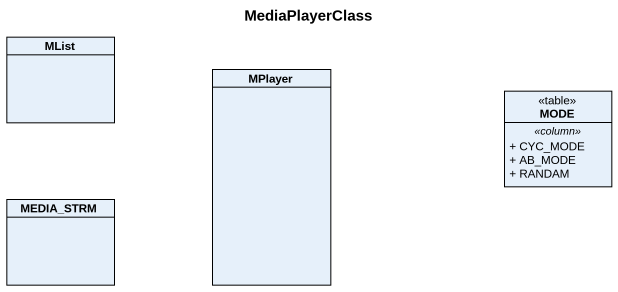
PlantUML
@startuml
title MediaPlayerClass
hide circle
hide empty members
skinparam classAttributeIconSize 0
class MList
class MPlayer
class MODE <<table>> {
  .. <<column>> ..
  + CYC_MODE
  + AB_MODE
  + RANDAM
}
class MEDIA_STRM
@enduml
